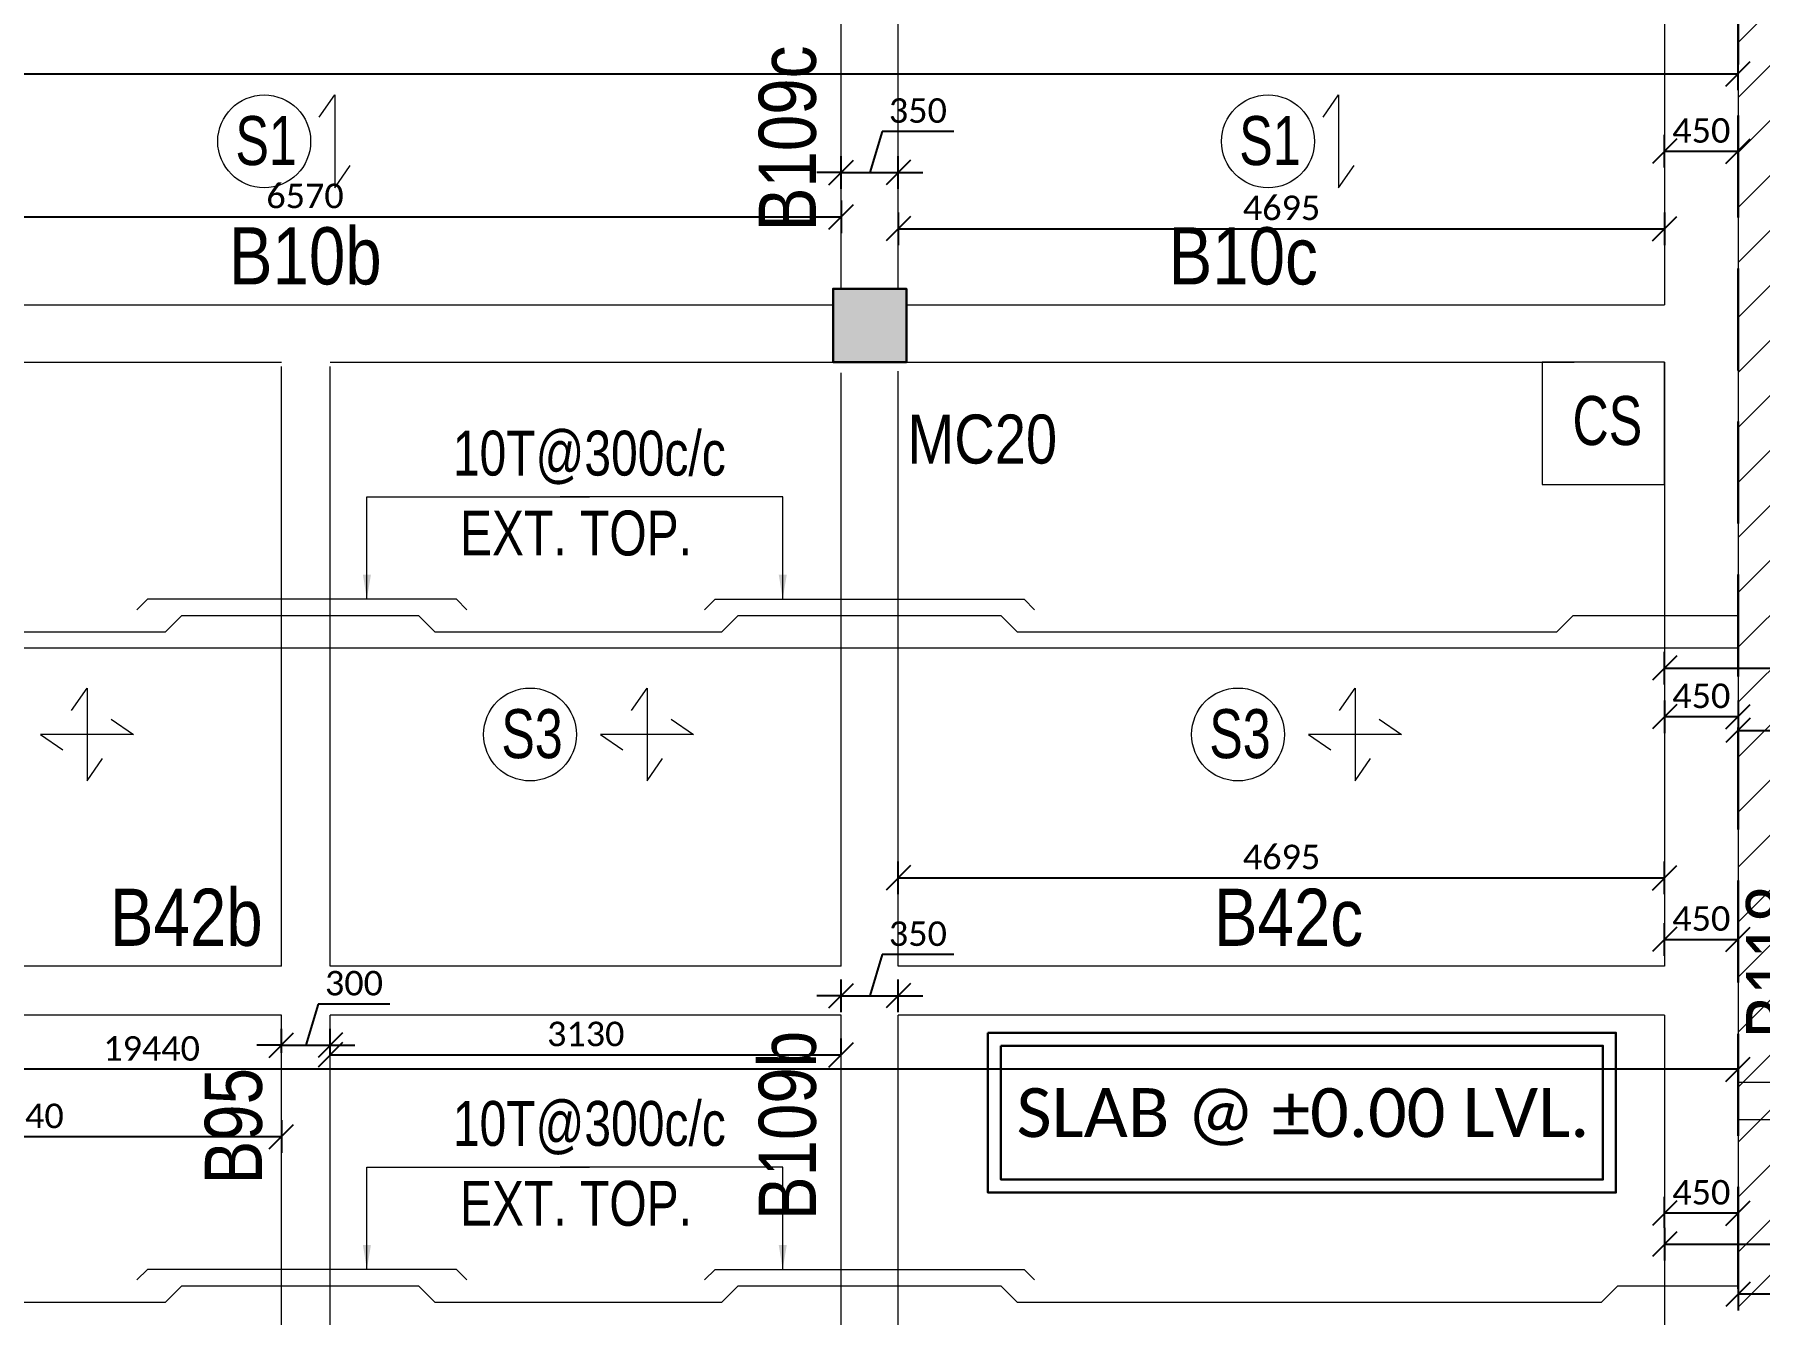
# Model space of a CAD drawing. Header units: millimetres. Extents: x 1112055 to 3390982, y -148532 to 766891.
# Drawn here: x 2820201 to 2830769, y -65489 to -57649 of the extents above; entities that cross this region are included whole.
import ezdxf
from ezdxf.enums import TextEntityAlignment as Align

# ---------------------------------------------------------------- set-up
doc = ezdxf.new("R2010")
doc.units = ezdxf.units.MM
doc.header["$PDMODE"] = 35
doc.header["$PDSIZE"] = -25
doc.linetypes.add('DASHED2', pattern=[0.375, 0.25, -0.125])
doc.linetypes.add('Hidden', pattern=[9.525, 6.35, -3.175])
for name, color, linetype, lineweight in [('B BEAM', 148, 'Continuous', 13), ('B COL. NO.', 3, 'Continuous', 20), ('B FINAL COLUMN', 1, 'Continuous', 30), ('B SLAB NO', 56, 'Continuous', 9), ('B STEEL', 34, 'Continuous', 15), ('B STEEL TEXT', 7, 'Continuous', 15), ('B-BEAM NO', 215, 'Continuous', 18), ('g-sol250', 250, 'Continuous', 5)]:
    doc.layers.add(name, color=color, linetype=linetype, lineweight=lineweight)
doc.layers.add('B-COL HT', color=7, linetype='Continuous', lineweight=0, true_color=0x4e4f45)
doc.styles.add('Cali', font='calibri.ttf')
doc.styles.add('Q1', font='g13f12d.shx', dxfattribs={"width": 0.8})
doc.styles.add('SWINC', font='swissc.ttf')
doc.styles.add('SWISS', font='swisscl.ttf')
doc.dimstyles.new('BHOOMI', dxfattribs={"dimtxt": 230, "dimasz": 150, "dimexe": 10, "dimexo": 0, "dimgap": 25, "dimtad": 1, "dimdec": 0, "dimzin": 0, "dimdsep": 46, "dimtxsty": 'SWINC', "dimblk": 'OBLIQUE', "dimcen": 0.09, "dimclrd": 250, "dimclre": 250, "dimclrt": 256, "dimaunit": 1, "dimadec": 3, "dimazin": 0, "dimtfac": 1, "dimtdec": 0, "dimtofl": 0, "dimtmove": 1, "dimatfit": 3, "dimfxl": 100, "dimtolj": 1, "dimtzin": 0, "dimlwd": 9, "dimlwe": 5, "dimarcsym": 0})
doc.dimstyles.new('LEVEL DIM', dxfattribs={"dimtxt": 150, "dimasz": 150, "dimexe": 100, "dimexo": 100, "dimgap": 50, "dimtad": 1, "dimdec": 0, "dimzin": 0, "dimdsep": 46, "dimtxsty": 'Cali', "dimblk": 'OBLIQUE', "dimcen": 0, "dimclrd": 256, "dimclre": 256, "dimclrt": 3, "dimadec": 0, "dimazin": 0, "dimtfac": 1, "dimtdec": 0, "dimtofl": 0, "dimtmove": 1, "dimatfit": 0, "dimfxl": 100, "dimfxlon": 1, "dimtolj": 1, "dimtzin": 0, "dimlwd": -1, "dimlwe": -1, "dimarcsym": 0})

# ---------------------------------------------------------------- blocks, each defined once
blk = doc.blocks.new('_Oblique')
at = {"color": 0, "linetype": 'ByBlock', "lineweight": -2}
blk.add_line((-0.5, -0.5), (0.5, 0.5), dxfattribs=at)
blk = doc.blocks.new('*D6365')
at = {"linetype": 'ByBlock', "transparency": 16777216}
for p, q in [((2830188, -64958), (2830188, -65158)), ((2834368, -64958), (2834368, -65158)), ((2830188, -65058), (2834368, -65058))]:
    blk.add_line(p, q, dxfattribs=at)
at = {"layer": 'Defpoints', "color": 0, "lineweight": 40, "transparency": 16777216}
for p in [(2830188, -64297), (2834368, -64297), (2834368, -65058)]:
    blk.add_point(p, dxfattribs=at)
at = {"transparency": 16777216, "xscale": 150, "yscale": 150, "zscale": 150, "rotation": 180}
blk.add_blockref('_Oblique', (2830188, -65058), dxfattribs=at)
at = {"transparency": 16777216, "xscale": 150, "yscale": 150, "zscale": 150}
blk.add_blockref('_Oblique', (2834368, -65058), dxfattribs=at)
at = {"color": 3, "lineweight": 50, "transparency": 16777216, "insert": (2832278, -64931), "char_height": 150, "attachment_point": 5, "style": 'Cali'}
blk.add_mtext('\\A1;4180', dxfattribs=at)
blk = doc.blocks.new('*D6366')
at = {"linetype": 'ByBlock', "transparency": 16777216}
for p, q in [((2830638, -65265), (2830638, -65465)), ((2833918, -65265), (2833918, -65465)), ((2833918, -65365), (2830638, -65365))]:
    blk.add_line(p, q, dxfattribs=at)
at = {"layer": 'Defpoints', "color": 0, "lineweight": 40, "transparency": 16777216}
for p in [(2830638, -65058), (2833918, -65058), (2830638, -65365)]:
    blk.add_point(p, dxfattribs=at)
at = {"transparency": 16777216, "xscale": 150, "yscale": 150, "zscale": 150, "rotation": 180}
blk.add_blockref('_Oblique', (2830638, -65365), dxfattribs=at)
at = {"transparency": 16777216, "xscale": 150, "yscale": 150, "zscale": 150}
blk.add_blockref('_Oblique', (2833918, -65365), dxfattribs=at)
at = {"color": 3, "lineweight": 50, "transparency": 16777216, "insert": (2832278, -65238), "char_height": 150, "attachment_point": 5, "style": 'Cali'}
blk.add_mtext('\\A1;3280', dxfattribs=at)
blk = doc.blocks.new('*D6367')
at = {"linetype": 'ByBlock', "transparency": 16777216}
for p, q in [((2830188, -64958), (2830188, -64768)), ((2830638, -64958), (2830638, -64768)), ((2830638, -64868), (2830188, -64868))]:
    blk.add_line(p, q, dxfattribs=at)
at = {"layer": 'Defpoints', "color": 0, "lineweight": 40, "transparency": 16777216}
for p in [(2830188, -64868), (2830188, -65058), (2830638, -65058)]:
    blk.add_point(p, dxfattribs=at)
at = {"transparency": 16777216, "xscale": 150, "yscale": 150, "zscale": 150, "rotation": 180}
blk.add_blockref('_Oblique', (2830188, -64868), dxfattribs=at)
at = {"transparency": 16777216, "xscale": 150, "yscale": 150, "zscale": 150}
blk.add_blockref('_Oblique', (2830638, -64868), dxfattribs=at)
at = {"color": 3, "lineweight": 50, "transparency": 16777216, "insert": (2830413, -64741), "char_height": 150, "attachment_point": 5, "style": 'Cali'}
blk.add_mtext('\\A1;450', dxfattribs=at)
blk = doc.blocks.new('*D6369')
at = {"linetype": 'ByBlock', "transparency": 16777216}
for p, q in [((2811198, -63887), (2811198, -64087)), ((2830638, -63887), (2830638, -64087)), ((2830638, -63987), (2811198, -63987))]:
    blk.add_line(p, q, dxfattribs=at)
at = {"layer": 'Defpoints', "color": 0, "lineweight": 40, "transparency": 16777216}
for p in [(2811198, -63656), (2830638, -63656), (2811198, -63987)]:
    blk.add_point(p, dxfattribs=at)
at = {"transparency": 16777216, "xscale": 150, "yscale": 150, "zscale": 150, "rotation": 180}
blk.add_blockref('_Oblique', (2811198, -63987), dxfattribs=at)
at = {"transparency": 16777216, "xscale": 150, "yscale": 150, "zscale": 150}
blk.add_blockref('_Oblique', (2830638, -63987), dxfattribs=at)
at = {"color": 3, "lineweight": 50, "transparency": 16777216, "insert": (2820918, -63860), "char_height": 150, "attachment_point": 5, "style": 'Cali'}
blk.add_mtext('\\A1;19440', dxfattribs=at)
blk = doc.blocks.new('*D6429')
at = {"linetype": 'ByBlock', "transparency": 16777216}
for p, q in [((2831305, -56606), (2831505, -56606)), ((2831405, -70556), (2831405, -56606)), ((2831305, -70556), (2831505, -70556))]:
    blk.add_line(p, q, dxfattribs=at)
at = {"layer": 'Defpoints', "color": 0, "lineweight": 40, "transparency": 16777216}
for p in [(2830638, -56606), (2831405, -56606), (2830638, -70556)]:
    blk.add_point(p, dxfattribs=at)
at = {"transparency": 16777216, "xscale": 150, "yscale": 150, "zscale": 150}
for p, rotation in [((2831405, -56606), 90), ((2831405, -70556), 270)]:
    blk.add_blockref('_Oblique', p, dxfattribs=dict(at, rotation=rotation))
at = {"color": 3, "lineweight": 50, "transparency": 16777216, "insert": (2831278, -63581), "char_height": 150, "attachment_point": 5, "rotation": 90, "style": 'Cali'}
blk.add_mtext('\\A1;13950', dxfattribs=at)
blk = doc.blocks.new('*D6431')
at = {"linetype": 'ByBlock', "transparency": 16777216}
for p, q in [((2830188, -61629), (2830188, -61429)), ((2834368, -61629), (2834368, -61429)), ((2830188, -61529), (2834368, -61529))]:
    blk.add_line(p, q, dxfattribs=at)
at = {"layer": 'Defpoints', "color": 0, "lineweight": 40, "transparency": 16777216}
for p in [(2834368, -61529), (2830188, -63987), (2834368, -63987)]:
    blk.add_point(p, dxfattribs=at)
at = {"transparency": 16777216, "xscale": 150, "yscale": 150, "zscale": 150, "rotation": 180}
blk.add_blockref('_Oblique', (2830188, -61529), dxfattribs=at)
at = {"transparency": 16777216, "xscale": 150, "yscale": 150, "zscale": 150}
blk.add_blockref('_Oblique', (2834368, -61529), dxfattribs=at)
at = {"color": 3, "lineweight": 50, "transparency": 16777216, "insert": (2832278, -61402), "char_height": 150, "attachment_point": 5, "style": 'Cali'}
blk.add_mtext('\\A1;4180', dxfattribs=at)
blk = doc.blocks.new('*D6432')
at = {"linetype": 'ByBlock', "transparency": 16777216}
for p, q in [((2830638, -61811), (2830638, -62011)), ((2833918, -61811), (2833918, -62011)), ((2830638, -61911), (2833918, -61911))]:
    blk.add_line(p, q, dxfattribs=at)
at = {"layer": 'Defpoints', "color": 0, "lineweight": 40, "transparency": 16777216}
for p in [(2830638, -61529), (2833918, -61529), (2833918, -61911)]:
    blk.add_point(p, dxfattribs=at)
at = {"transparency": 16777216, "xscale": 150, "yscale": 150, "zscale": 150, "rotation": 180}
blk.add_blockref('_Oblique', (2830638, -61911), dxfattribs=at)
at = {"transparency": 16777216, "xscale": 150, "yscale": 150, "zscale": 150}
blk.add_blockref('_Oblique', (2833918, -61911), dxfattribs=at)
at = {"color": 3, "lineweight": 50, "transparency": 16777216, "insert": (2832278, -61784), "char_height": 150, "attachment_point": 5, "style": 'Cali'}
blk.add_mtext('\\A1;3280', dxfattribs=at)
blk = doc.blocks.new('*D6434')
at = {"linetype": 'ByBlock', "transparency": 16777216}
for p, q in [((2830188, -61727), (2830188, -61927)), ((2830638, -61827), (2830188, -61827)), ((2830638, -61727), (2830638, -61927))]:
    blk.add_line(p, q, dxfattribs=at)
at = {"layer": 'Defpoints', "color": 0, "lineweight": 40, "transparency": 16777216}
for p in [(2830188, -61529), (2830638, -61529), (2830188, -61827)]:
    blk.add_point(p, dxfattribs=at)
at = {"transparency": 16777216, "xscale": 150, "yscale": 150, "zscale": 150, "rotation": 180}
blk.add_blockref('_Oblique', (2830188, -61827), dxfattribs=at)
at = {"transparency": 16777216, "xscale": 150, "yscale": 150, "zscale": 150}
blk.add_blockref('_Oblique', (2830638, -61827), dxfattribs=at)
at = {"color": 3, "lineweight": 50, "transparency": 16777216, "insert": (2830413, -61700), "char_height": 150, "attachment_point": 5, "style": 'Cali'}
blk.add_mtext('\\A1;450', dxfattribs=at)
blk = doc.blocks.new('*D6438')
at = {"linetype": 'ByBlock', "transparency": 16777216}
for p, q in [((2831744, -57206), (2831944, -57206)), ((2831844, -69806), (2831844, -57206)), ((2831744, -69806), (2831944, -69806))]:
    blk.add_line(p, q, dxfattribs=at)
at = {"layer": 'Defpoints', "color": 0, "lineweight": 40, "transparency": 16777216}
for p in [(2830638, -57206), (2831844, -57206), (2830638, -69806)]:
    blk.add_point(p, dxfattribs=at)
at = {"transparency": 16777216, "xscale": 150, "yscale": 150, "zscale": 150}
for p, rotation in [((2831844, -57206), 90), ((2831844, -69806), 270)]:
    blk.add_blockref('_Oblique', p, dxfattribs=dict(at, rotation=rotation))
at = {"color": 3, "lineweight": 50, "transparency": 16777216, "insert": (2831717, -63506), "char_height": 150, "attachment_point": 5, "rotation": 90, "style": 'Cali'}
blk.add_mtext('\\A1;12600', dxfattribs=at)
blk = doc.blocks.new('*D6483')
at = {"linetype": 'ByBlock', "transparency": 16777216}
for p, q in [((2818573, -64299), (2818573, -64499)), ((2821713, -64299), (2821713, -64499)), ((2818573, -64399), (2821713, -64399))]:
    blk.add_line(p, q, dxfattribs=at)
at = {"layer": 'Defpoints', "color": 0, "lineweight": 40, "transparency": 16777216}
for p in [(2818573, -63987), (2821713, -63987), (2821713, -64399)]:
    blk.add_point(p, dxfattribs=at)
at = {"transparency": 16777216, "xscale": 150, "yscale": 150, "zscale": 150, "rotation": 180}
blk.add_blockref('_Oblique', (2818573, -64399), dxfattribs=at)
at = {"transparency": 16777216, "xscale": 150, "yscale": 150, "zscale": 150}
blk.add_blockref('_Oblique', (2821713, -64399), dxfattribs=at)
at = {"color": 3, "lineweight": 50, "transparency": 16777216, "insert": (2820143, -64273), "char_height": 150, "attachment_point": 5, "style": 'Cali'}
blk.add_mtext('\\A1;3140', dxfattribs=at)
blk = doc.blocks.new('*D6484')
at = {"linetype": 'ByBlock', "transparency": 16777216}
for p, q in [((2821939, -63587), (2821863, -63839)), ((2822378, -63587), (2821939, -63587)), ((2821713, -63887), (2821713, -63739)), ((2822013, -63887), (2822013, -63739)), ((2821713, -63839), (2821563, -63839)), ((2821713, -63839), (2822013, -63839)), ((2822013, -63839), (2822163, -63839))]:
    blk.add_line(p, q, dxfattribs=at)
at = {"layer": 'Defpoints', "color": 0, "lineweight": 40, "transparency": 16777216}
for p in [(2822013, -63839), (2821713, -63987), (2822013, -63987)]:
    blk.add_point(p, dxfattribs=at)
at = {"transparency": 16777216, "xscale": 150, "yscale": 150, "zscale": 150}
blk.add_blockref('_Oblique', (2821713, -63839), dxfattribs=at)
at = {"transparency": 16777216, "xscale": 150, "yscale": 150, "zscale": 150, "rotation": 180}
blk.add_blockref('_Oblique', (2822013, -63839), dxfattribs=at)
at = {"color": 3, "lineweight": 50, "transparency": 16777216, "insert": (2822158, -63460), "char_height": 150, "attachment_point": 5, "style": 'Cali'}
blk.add_mtext('\\A1;300', dxfattribs=at)
blk = doc.blocks.new('*D6485')
at = {"linetype": 'ByBlock', "transparency": 16777216}
for p, q in [((2822013, -63898), (2822013, -63798)), ((2825143, -63898), (2825143, -63798)), ((2822013, -63898), (2825143, -63898))]:
    blk.add_line(p, q, dxfattribs=at)
at = {"layer": 'Defpoints', "color": 0, "lineweight": 40, "transparency": 16777216}
for p in [(2825143, -63898), (2822013, -63987), (2825143, -63987)]:
    blk.add_point(p, dxfattribs=at)
at = {"transparency": 16777216, "xscale": 150, "yscale": 150, "zscale": 150, "rotation": 180}
blk.add_blockref('_Oblique', (2822013, -63898), dxfattribs=at)
at = {"transparency": 16777216, "xscale": 150, "yscale": 150, "zscale": 150}
blk.add_blockref('_Oblique', (2825143, -63898), dxfattribs=at)
at = {"color": 3, "lineweight": 50, "transparency": 16777216, "insert": (2823578, -63771), "char_height": 150, "attachment_point": 5, "style": 'Cali'}
blk.add_mtext('\\A1;3130', dxfattribs=at)
blk = doc.blocks.new('*D6486')
at = {"linetype": 'ByBlock', "transparency": 16777216}
for p, q in [((2825394, -63284), (2825318, -63536)), ((2825833, -63284), (2825394, -63284)), ((2825143, -63636), (2825143, -63436)), ((2825493, -63636), (2825493, -63436)), ((2825143, -63536), (2824993, -63536)), ((2825143, -63536), (2825493, -63536)), ((2825493, -63536), (2825643, -63536))]:
    blk.add_line(p, q, dxfattribs=at)
at = {"layer": 'Defpoints', "color": 0, "lineweight": 40, "transparency": 16777216}
for p in [(2825493, -63536), (2825143, -63987), (2825493, -63987)]:
    blk.add_point(p, dxfattribs=at)
at = {"transparency": 16777216, "xscale": 150, "yscale": 150, "zscale": 150}
blk.add_blockref('_Oblique', (2825143, -63536), dxfattribs=at)
at = {"transparency": 16777216, "xscale": 150, "yscale": 150, "zscale": 150, "rotation": 180}
blk.add_blockref('_Oblique', (2825493, -63536), dxfattribs=at)
at = {"color": 3, "lineweight": 50, "transparency": 16777216, "insert": (2825613, -63157), "char_height": 150, "attachment_point": 5, "style": 'Cali'}
blk.add_mtext('\\A1;350', dxfattribs=at)
blk = doc.blocks.new('*D6487')
at = {"linetype": 'ByBlock', "transparency": 16777216}
for p, q in [((2825493, -62914), (2825493, -62714)), ((2830188, -62914), (2830188, -62714)), ((2825493, -62814), (2830188, -62814))]:
    blk.add_line(p, q, dxfattribs=at)
at = {"layer": 'Defpoints', "color": 0, "lineweight": 40, "transparency": 16777216}
for p in [(2830188, -62814), (2825493, -63987), (2830188, -63987)]:
    blk.add_point(p, dxfattribs=at)
at = {"transparency": 16777216, "xscale": 150, "yscale": 150, "zscale": 150, "rotation": 180}
blk.add_blockref('_Oblique', (2825493, -62814), dxfattribs=at)
at = {"transparency": 16777216, "xscale": 150, "yscale": 150, "zscale": 150}
blk.add_blockref('_Oblique', (2830188, -62814), dxfattribs=at)
at = {"color": 3, "lineweight": 50, "transparency": 16777216, "insert": (2827841, -62687), "char_height": 150, "attachment_point": 5, "style": 'Cali'}
blk.add_mtext('\\A1;4695', dxfattribs=at)
blk = doc.blocks.new('*D6488')
at = {"linetype": 'ByBlock', "transparency": 16777216}
for p, q in [((2830188, -63291), (2830188, -63091)), ((2830638, -63291), (2830638, -63091)), ((2830188, -63191), (2830638, -63191))]:
    blk.add_line(p, q, dxfattribs=at)
at = {"layer": 'Defpoints', "color": 0, "lineweight": 40, "transparency": 16777216}
for p in [(2830638, -63191), (2830188, -63656), (2830638, -63656)]:
    blk.add_point(p, dxfattribs=at)
at = {"transparency": 16777216, "xscale": 150, "yscale": 150, "zscale": 150, "rotation": 180}
blk.add_blockref('_Oblique', (2830188, -63191), dxfattribs=at)
at = {"transparency": 16777216, "xscale": 150, "yscale": 150, "zscale": 150}
blk.add_blockref('_Oblique', (2830638, -63191), dxfattribs=at)
at = {"color": 3, "lineweight": 50, "transparency": 16777216, "insert": (2830413, -63064), "char_height": 150, "attachment_point": 5, "style": 'Cali'}
blk.add_mtext('\\A1;450', dxfattribs=at)
blk = doc.blocks.new('*D6489')
at = {"linetype": 'ByBlock', "transparency": 16777216}
for p, q in [((2808769, -57989), (2808769, -57789)), ((2830638, -57989), (2830638, -57789)), ((2808769, -57889), (2830638, -57889))]:
    blk.add_line(p, q, dxfattribs=at)
at = {"layer": 'Defpoints', "color": 0, "lineweight": 40, "transparency": 16777216}
for p in [(2830638, -57889), (2808769, -59056), (2830638, -59056)]:
    blk.add_point(p, dxfattribs=at)
at = {"transparency": 16777216, "xscale": 150, "yscale": 150, "zscale": 150, "rotation": 180}
blk.add_blockref('_Oblique', (2808769, -57889), dxfattribs=at)
at = {"transparency": 16777216, "xscale": 150, "yscale": 150, "zscale": 150}
blk.add_blockref('_Oblique', (2830638, -57889), dxfattribs=at)
at = {"color": 3, "lineweight": 50, "transparency": 16777216, "insert": (2819703, -57762), "char_height": 150, "attachment_point": 5, "style": 'Cali'}
blk.add_mtext('\\A1;21869', dxfattribs=at)
blk = doc.blocks.new('*D6493')
at = {"linetype": 'ByBlock', "transparency": 16777216}
for p, q in [((2818573, -58665), (2818573, -58865)), ((2825143, -58665), (2825143, -58865)), ((2818573, -58765), (2825143, -58765))]:
    blk.add_line(p, q, dxfattribs=at)
at = {"layer": 'Defpoints', "color": 0, "lineweight": 40, "transparency": 16777216}
for p in [(2818573, -58293), (2825143, -58293), (2825143, -58765)]:
    blk.add_point(p, dxfattribs=at)
at = {"transparency": 16777216, "xscale": 150, "yscale": 150, "zscale": 150, "rotation": 180}
blk.add_blockref('_Oblique', (2818573, -58765), dxfattribs=at)
at = {"transparency": 16777216, "xscale": 150, "yscale": 150, "zscale": 150}
blk.add_blockref('_Oblique', (2825143, -58765), dxfattribs=at)
at = {"color": 3, "lineweight": 50, "transparency": 16777216, "insert": (2821858, -58638), "char_height": 150, "attachment_point": 5, "style": 'Cali'}
blk.add_mtext('\\A1;6570', dxfattribs=at)
blk = doc.blocks.new('*D6494')
at = {"linetype": 'ByBlock', "transparency": 16777216}
for p, q in [((2825394, -58242), (2825318, -58494)), ((2825833, -58242), (2825394, -58242)), ((2825143, -58594), (2825143, -58394)), ((2825493, -58594), (2825493, -58394)), ((2825143, -58494), (2824993, -58494)), ((2825143, -58494), (2825493, -58494)), ((2825493, -58494), (2825643, -58494))]:
    blk.add_line(p, q, dxfattribs=at)
at = {"layer": 'Defpoints', "color": 0, "lineweight": 40, "transparency": 16777216}
for p in [(2825493, -58494), (2825143, -58765), (2825493, -58765)]:
    blk.add_point(p, dxfattribs=at)
at = {"transparency": 16777216, "xscale": 150, "yscale": 150, "zscale": 150}
blk.add_blockref('_Oblique', (2825143, -58494), dxfattribs=at)
at = {"transparency": 16777216, "xscale": 150, "yscale": 150, "zscale": 150, "rotation": 180}
blk.add_blockref('_Oblique', (2825493, -58494), dxfattribs=at)
at = {"color": 3, "lineweight": 50, "transparency": 16777216, "insert": (2825613, -58115), "char_height": 150, "attachment_point": 5, "style": 'Cali'}
blk.add_mtext('\\A1;350', dxfattribs=at)
blk = doc.blocks.new('*D6495')
at = {"linetype": 'ByBlock', "transparency": 16777216}
for p, q in [((2825493, -58738), (2825493, -58938)), ((2830188, -58738), (2830188, -58938)), ((2825493, -58838), (2830188, -58838))]:
    blk.add_line(p, q, dxfattribs=at)
at = {"layer": 'Defpoints', "color": 0, "lineweight": 40, "transparency": 16777216}
for p in [(2825493, -58494), (2830188, -58494), (2830188, -58838)]:
    blk.add_point(p, dxfattribs=at)
at = {"transparency": 16777216, "xscale": 150, "yscale": 150, "zscale": 150, "rotation": 180}
blk.add_blockref('_Oblique', (2825493, -58838), dxfattribs=at)
at = {"transparency": 16777216, "xscale": 150, "yscale": 150, "zscale": 150}
blk.add_blockref('_Oblique', (2830188, -58838), dxfattribs=at)
at = {"color": 3, "lineweight": 50, "transparency": 16777216, "insert": (2827841, -58711), "char_height": 150, "attachment_point": 5, "style": 'Cali'}
blk.add_mtext('\\A1;4695', dxfattribs=at)
blk = doc.blocks.new('*D6496')
at = {"linetype": 'ByBlock', "transparency": 16777216}
for p, q in [((2830188, -58463), (2830188, -58263)), ((2830638, -58463), (2830638, -58263)), ((2830188, -58363), (2830638, -58363))]:
    blk.add_line(p, q, dxfattribs=at)
at = {"layer": 'Defpoints', "color": 0, "lineweight": 40, "transparency": 16777216}
for p in [(2830638, -58363), (2830188, -58838), (2830638, -58838)]:
    blk.add_point(p, dxfattribs=at)
at = {"transparency": 16777216, "xscale": 150, "yscale": 150, "zscale": 150, "rotation": 180}
blk.add_blockref('_Oblique', (2830188, -58363), dxfattribs=at)
at = {"transparency": 16777216, "xscale": 150, "yscale": 150, "zscale": 150}
blk.add_blockref('_Oblique', (2830638, -58363), dxfattribs=at)
at = {"color": 3, "lineweight": 50, "transparency": 16777216, "insert": (2830413, -58237), "char_height": 150, "attachment_point": 5, "style": 'Cali'}
blk.add_mtext('\\A1;450', dxfattribs=at)
blk = doc.blocks.new('*D6548')
at = {"linetype": 'ByBlock', "transparency": 16777216}
for p, q in [((2832463, -63668), (2832463, -64106)), ((2832211, -64067), (2832211, -63917)), ((2832111, -64067), (2832311, -64067)), ((2832211, -64297), (2832211, -64067)), ((2832463, -64106), (2832211, -64182)), ((2832111, -64297), (2832311, -64297)), ((2832211, -64297), (2832211, -64447))]:
    blk.add_line(p, q, dxfattribs=at)
at = {"layer": 'Defpoints', "color": 0, "lineweight": 40, "transparency": 16777216}
for p in [(2830638, -64067), (2832211, -64067), (2830638, -64297)]:
    blk.add_point(p, dxfattribs=at)
at = {"transparency": 16777216, "xscale": 150, "yscale": 150, "zscale": 150}
for p, rotation in [((2832211, -64067), 270), ((2832211, -64297), 90)]:
    blk.add_blockref('_Oblique', p, dxfattribs=dict(at, rotation=rotation))
at = {"color": 3, "lineweight": 50, "transparency": 16777216, "insert": (2832336, -63887), "char_height": 150, "attachment_point": 5, "rotation": 90, "style": 'Cali'}
blk.add_mtext('\\A1;230', dxfattribs=at)

msp = doc.modelspace()

# ---------------------------------------------------------------- hatches: boundary and pattern name
at = {"layer": 'B-COL HT'}
h = msp.add_hatch(color=250, dxfattribs=at)
h.dxf.hatch_style = 1
h.paths.add_polyline_path([(2825093.1, -59656.1), (2825543.1, -59656.1), (2825543.1, -59206.1), (2825093.1, -59206.1)])
at = {"layer": 'g-sol250', "lineweight": 0}
h = msp.add_hatch(dxfattribs=at)
h.set_pattern_fill('ANSI31', color=250, scale=75)
h.set_pattern_definition([(45, (-724936.02, -684473.6), (-168.379802, 168.379802), [])])
h.paths.add_polyline_path([(2808768.1, -40156.1), (2808768.1, -11756.1), (2834368.1, -11756.1), (2834368.1, -20456.1), (2830868.1, -20456.1), (2830868.1, -31456.1), (2834368.1, -31456.1), (2834368.1, -40156.1)], flags=16)
h.paths.add_polyline_path([(2825618.1, -40504.6), (2825618.1, -40156.1), (2827028.1, -40156.1), (2827028.1, -40504.6)], flags=16)
h.paths.add_polyline_path([(2830038.1, -40156.1), (2830038.1, -40504.7), (2827478.1, -40504.7), (2827478.1, -40156.1)], flags=16)
h.paths.add_polyline_path([(2834368.1, -70556.1), (2858788.1, -70556.1), (2858788.1, -30756.1), (2871418.1, -30756.1), (2871418.1, -5896), (2871418.1, -5756.1), (2858958.1, -5756.1), (2858958.1, -5156.1), (2859188.1, -5156.1), (2859188.1, -3726.1), (2858808.1, -3726.1), (2858808.1, -1416.1), (2859188.1, -1416.1), (2859188.1, 3323.9), (2854103.1, 3323.9), (2854103.1, -5754), (2854221, -5756.1), (2854103.1, -5756.1), (2846294.9, -5756.1), (2819068.1, -5756.1), (2819068.1, 9243.9), (2824918.1, 9243.9), (2824918.1, 11468.9), (2820118.1, 11468.9), (2820118.1, 13543.9), (2819618.1, 13543.9), (2819618.1, 15043.9), (2820118.1, 15043.9), (2820118.1, 32238.9), (2819618.1, 32238.9), (2819618.1, 33738.9), (2820118.1, 33738.9), (2820118.1, 35718.9), (2855901.5, 35718.9), (2855901.5, 35488.9), (2870818.1, 35488.9), (2870818.1, 35488.9), (2871418.1, 35488.9), (2871418.1, 42384.9), (2845094.1, 41923), (2845094.1, 39154.7), (2840592.1, 39154.7), (2840592.1, 38568.9), (2807868.1, 38568.9), (2807868.1, 35569), (2814122.8, 35569), (2814113.5, 13956.4), (2812838.1, 13953.9), (2812838.1, 7598.9), (2810598.2, 7598.9), (2810598.2, -5306.1), (2807868.1, -5306.1), (2807868.1, -70556.1), (2808768.1, -70556.1), (2808768.3, -48507.3), (2834368.3, -48507.3), (2834368.1, -57206.1), (2830638.1, -57206.1), (2830638.1, -70256.1), (2834368.1, -70256.1)])

# ---------------------------------------------------------------- linework, layer by layer
at = {"color": 16, "linetype": 'DASHED2', "lineweight": 30, "ltscale": 2500}
msp.add_lwpolyline([(2808768.1, -48506.1), (2834368.1, -48506.1), (2834368.1, -57206.1), (2830638.1, -57206.2), (2830638.1, -69806.1), (2834368.1, -69806.1), (2834368.1, -78056.1), (2834368.1, -78056.1), (2834368.1, -78506.1), (2808768.1, -78506.1), (2808768.1, -48506.1)], dxfattribs=at)
at = {"lineweight": 30}
for points in [[(2826042.5, -63763.1), (2829889.5, -63763.1), (2829889.5, -64742), (2826042.5, -64742)], [(2826121.8, -63842.4), (2829810.2, -63842.4), (2829810.2, -64662.7), (2826121.8, -64662.7)]]:
    msp.add_lwpolyline(points, close=True, dxfattribs=at)
at = {"layer": 'B BEAM', "linetype": 'Hidden', "ltscale": 1200}
for p, q in [((2825143.1, -59206.1), (2825143.1, -57206.1)), ((2825493.1, -59206.1), (2825493.1, -57206.1)), ((2830188.2, -57206.1), (2830188.1, -59304.7)), ((2830638.1, -57206.1), (2830638.1, -69806.1)), ((2818623.1, -59304.7), (2825093.1, -59304.7)), ((2825543.1, -59304.7), (2830188.1, -59304.7)), ((2818617.4, -59654.7), (2821713, -59654.7)), ((2821713, -63356.1), (2821713, -59681.1)), ((2822013, -59654.7), (2830188.1, -59654.7)), ((2822013, -63356.1), (2822013, -59681.1)), ((2825493.1, -63356.1), (2825493.1, -59710.7)), ((2830188.1, -59654.7), (2830188.1, -63356.1)), ((2825143.1, -63356.1), (2825143.1, -59720)), ((2821713, -63356.1), (2818573.1, -63356.1)), ((2825143.1, -63356.1), (2822013, -63356.1)), ((2830188.1, -63356.1), (2825493.1, -63356.1)), ((2821713, -63656.1), (2818580.6, -63656.1)), ((2821713, -67406.1), (2821713, -63656.1)), ((2822013, -67406.1), (2822013, -63656.1)), ((2825143.1, -63656.1), (2822013, -63656.1)), ((2825143.1, -67356.1), (2825143.1, -63656.1)), ((2825493.1, -67356.1), (2825493.1, -63656.1)), ((2830188.1, -63656.1), (2825493.1, -63656.1)), ((2830188.1, -63656.1), (2830188.1, -67406.1)), ((2833918.1, -64066.8), (2830638.1, -64066.8)), ((2833918.1, -64296.8), (2830638.1, -64296.8))]:
    msp.add_line(p, q, dxfattribs=at)
at = {"layer": 'B FINAL COLUMN', "lineweight": 30}
msp.add_lwpolyline([(2825093.1, -59656.1), (2825543.1, -59656.1), (2825543.1, -59206.1), (2825093.1, -59206.1)], close=True, dxfattribs=at)
at = {"layer": 'B SLAB NO', "lineweight": 9}
for points in [[(2821945.6, -58155.3), (2822040.4, -58018.7), (2822040.4, -58587.7), (2822135.2, -58451)], [(2828095.7, -58155.3), (2828190.6, -58018.7), (2828190.6, -58587.7), (2828285.4, -58451)], [(2820427.7, -61788.2), (2820522.5, -61651.6), (2820522.5, -62220.6), (2820617.4, -62083.9)], [(2823859, -61788.2), (2823953.8, -61651.6), (2823953.8, -62220.6), (2824048.6, -62083.9)], [(2828196.5, -61788.2), (2828291.3, -61651.6), (2828291.3, -62220.6), (2828386.2, -62083.9)], [(2820670.4, -61841.2), (2820807.1, -61936.1), (2820238, -61936.1), (2820374.7, -62030.9)], [(2824101.6, -61841.2), (2824238.3, -61936.1), (2823669.3, -61936.1), (2823805.9, -62030.9)], [(2828439.2, -61841.2), (2828575.9, -61936.1), (2828006.8, -61936.1), (2828143.5, -62030.9)]]:
    msp.add_lwpolyline(points, dxfattribs=at)
msp.add_lwpolyline([(2829438.1, -60404.7), (2830188.1, -60404.7), (2830188.1, -59654.7), (2829438.1, -59654.7)], close=True, dxfattribs=at)
for centre in [(2821607.9, -58303.2), (2827758.1, -58303.2), (2823237, -61936.1), (2827574.6, -61936.1)]:
    msp.add_circle(centre, 284.5, dxfattribs=at)
at = {"layer": 'B STEEL', "color": 34, "lineweight": 9, "ltscale": 0.5}
msp.add_line((2830638.1, -61407), (2811198.1, -61407), dxfattribs=at)
for points in [[(2822850.3, -61171.6), (2822785.7, -61107), (2820892.7, -61107), (2820828.1, -61171.6)], [(2824305.8, -61171.6), (2824370.4, -61107), (2826263.4, -61107), (2826328, -61171.6)], [(2811198.1, -61207), (2812001.7, -61207), (2812101.7, -61307), (2813843.7, -61307), (2813943.7, -61207), (2815769, -61207), (2815869, -61307), (2817535.6, -61307), (2817635.6, -61207), (2819176.2, -61207), (2819276.2, -61307), (2821003.7, -61307), (2821103.7, -61207), (2822553.7, -61207), (2822653.7, -61307), (2824411.8, -61307), (2824511.8, -61207), (2826121.9, -61207), (2826221.9, -61307), (2829527.3, -61307), (2829627.3, -61207), (2830638.1, -61207)], [(2811198.1, -65312.6), (2812001.7, -65312.6), (2812101.7, -65412.6), (2813843.7, -65412.6), (2813943.7, -65312.6), (2815769, -65312.6), (2815869, -65412.6), (2817535.6, -65412.6), (2817635.6, -65312.6), (2819176.2, -65312.6), (2819276.2, -65412.6), (2821003.7, -65412.6), (2821103.7, -65312.6), (2822553.7, -65312.6), (2822653.7, -65412.6), (2824411.8, -65412.6), (2824511.8, -65312.6), (2826121.9, -65312.6), (2826221.9, -65412.6), (2829802.4, -65412.6), (2829902.4, -65312.6), (2830638.1, -65312.6)], [(2822850.3, -65277.3), (2822785.7, -65212.6), (2820892.7, -65212.6), (2820828.1, -65277.3)], [(2824305.8, -65277.3), (2824370.4, -65212.6), (2826263.4, -65212.6), (2826328, -65277.3)]]:
    msp.add_lwpolyline(points, dxfattribs=at)

# ---------------------------------------------------------------- texts
at = {"lineweight": 30, "style": 'Cali'}
msp.add_text('SLAB @ %%P0.00 LVL.', height=300, dxfattribs=at).set_placement((2826217.5, -64402.3))
at = {"layer": 'B COL. NO.', "style": 'SWINC'}
msp.add_text('MC20', height=300, dxfattribs=at).set_placement((2825549.6, -60276.4))
at = {"layer": 'B SLAB NO', "lineweight": 9, "style": 'SWISS'}
for s, p in [('S1', (2821431.7, -58448.2)), ('S1', (2827581.9, -58448.2)), ('CS', (2829623.7, -60163)), ('S3', (2823060.9, -62081.1)), ('S3', (2827398.4, -62081.1))]:
    msp.add_text(s, height=300, dxfattribs=at).set_placement(p)
at = {"layer": 'B STEEL TEXT', "style": 'Q1', "width": 0.8}
for s, p in [('10T@300c/c', (2822763.8, -60350.1)), ('EXT. TOP.', (2822807.1, -60839.5)), ('10T@300c/c', (2822763.8, -64455.8)), ('EXT. TOP.', (2822807.1, -64945.2))]:
    msp.add_text(s, height=275, dxfattribs=at).set_placement(p)
at = {"layer": 'B-BEAM NO', "ltscale": 25, "style": 'SWINC'}
for s, p in [('B109c', (2824988.1, -58285)), ('B118', (2831037, -63330.3)), ('B109b', (2824988.1, -64330.9)), ('B95', (2821594, -64335.3))]:
    msp.add_text(s, height=350, rotation=90, dxfattribs=at).set_placement(p, align=Align.CENTER)
for s, p in [('B10b', (2821859.7, -59179.3)), ('B10c', (2827606.2, -59179.3)), ('B42b', (2821130.6, -63230.7)), ('B42c', (2827883.6, -63230.7))]:
    msp.add_text(s, height=350, dxfattribs=at).set_placement(p, align=Align.CENTER)

# ---------------------------------------------------------------- dimensions: what is measured, and where the dimension line sits
at = {"color": 3, "linetype": 'ByBlock', "lineweight": 50}
for base, p1, p2, picture, middle in [((2831405.1, -56606.1), (2830638.1, -70556.1), (2830638.1, -56606.1), '*D6429', (2831278.2, -63581.1)), ((2831843.8, -57206.2), (2830638.1, -69806.1), (2830638.1, -57206.2), '*D6438', (2831717, -63506.1)), ((2832211.1, -64066.8), (2830638.1, -64296.8), (2830638.1, -64066.8), '*D6548', (2832336.1, -64056.3))]:
    dim = msp.add_linear_dim(base=base, p1=p1, p2=p2, angle=90, dimstyle='LEVEL DIM', override={"dimpost": '\\X'}, dxfattribs=at)
    dim.commit()
    dim.dimension.update_dxf_attribs({"geometry": picture, "text_midpoint": middle})
for base, p1, p2, picture, middle in [((2830638.1, -57888.5), (2808768.7, -59056.1), (2830638.1, -59056.1), '*D6489', (2819703.4, -57761.7)), ((2825493.1, -58493.8), (2825143.1, -58764.9), (2825493.1, -58764.9), '*D6494', (2825443.6, -58115.1)), ((2830638.1, -58363.5), (2830188.2, -58837.7), (2830638.1, -58837.7), '*D6496', (2830413.1, -58236.6)), ((2825143.1, -58764.9), (2818573.1, -58292.9), (2825143.1, -58292.9), '*D6493', (2821858.1, -58638)), ((2830188.2, -58837.7), (2825493.1, -58493.8), (2830188.2, -58493.8), '*D6495', (2827840.6, -58710.9)), ((2834368.1, -61529.2), (2830188.1, -63986.8), (2834368.1, -63986.8), '*D6431', (2832278.1, -61402.4)), ((2830188.1, -61827.3), (2830638.1, -61529.2), (2830188.1, -61529.2), '*D6434', (2830413.1, -61700.5)), ((2833918.1, -61910.6), (2830638.1, -61529.2), (2833918.1, -61529.2), '*D6432', (2832278.1, -61783.7)), ((2830188.1, -62814.1), (2825493.1, -63986.8), (2830188.1, -63986.8), '*D6487', (2827840.6, -62687.3)), ((2830638.1, -63190.9), (2830188.1, -63656.1), (2830638.1, -63656.1), '*D6488', (2830413.1, -63064.1)), ((2825493.1, -63535.6), (2825143.1, -63986.8), (2825493.1, -63986.8), '*D6486', (2825443.7, -63156.9)), ((2822013, -63838.7), (2821713, -63986.8), (2822013, -63986.8), '*D6484', (2821988.6, -63460)), ((2811198.1, -63986.8), (2830638.1, -63656.1), (2811198.1, -63656.1), '*D6369', (2820918.1, -63860)), ((2825143.1, -63897.8), (2822013, -63986.8), (2825143.1, -63986.8), '*D6485', (2823578.1, -63770.9)), ((2821713, -64399.4), (2818573.1, -63986.8), (2821713, -63986.8), '*D6483', (2820143.1, -64272.5)), ((2834368.1, -65058), (2830188.1, -64296.8), (2834368.1, -64296.8), '*D6365', (2832278.1, -64931.1)), ((2830188.1, -64867.8), (2830638.1, -65058), (2830188.1, -65058), '*D6367', (2830413.1, -64741)), ((2830638.1, -65364.8), (2833918.1, -65058), (2830638.1, -65058), '*D6366', (2832278.1, -65238))]:
    dim = msp.add_linear_dim(base=base, p1=p1, p2=p2, dimstyle='LEVEL DIM', override={"dimpost": '\\X'}, dxfattribs=at)
    dim.commit()
    dim.dimension.update_dxf_attribs({"geometry": picture, "text_midpoint": middle})

# ---------------------------------------------------------------- leaders
at = {"layer": 'B STEEL TEXT'}
for points in [[(2822237.2, -61107), (2822237.2, -60480.9), (2823600.1, -60480.9)], [(2824785, -61107), (2824785, -60480.9), (2823422.1, -60480.9)], [(2822237.2, -65212.6), (2822237.2, -64586.6), (2823600.1, -64586.6)], [(2824785, -65212.6), (2824785, -64586.6), (2823422.1, -64586.6)]]:
    msp.add_leader(points, dimstyle='BHOOMI', override={"dimtad": 0, "dimclrd": 256, "dimlwd": 0}, dxfattribs=at)

doc.saveas('drawing.dxf')
